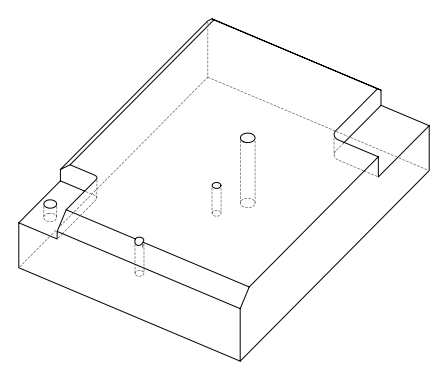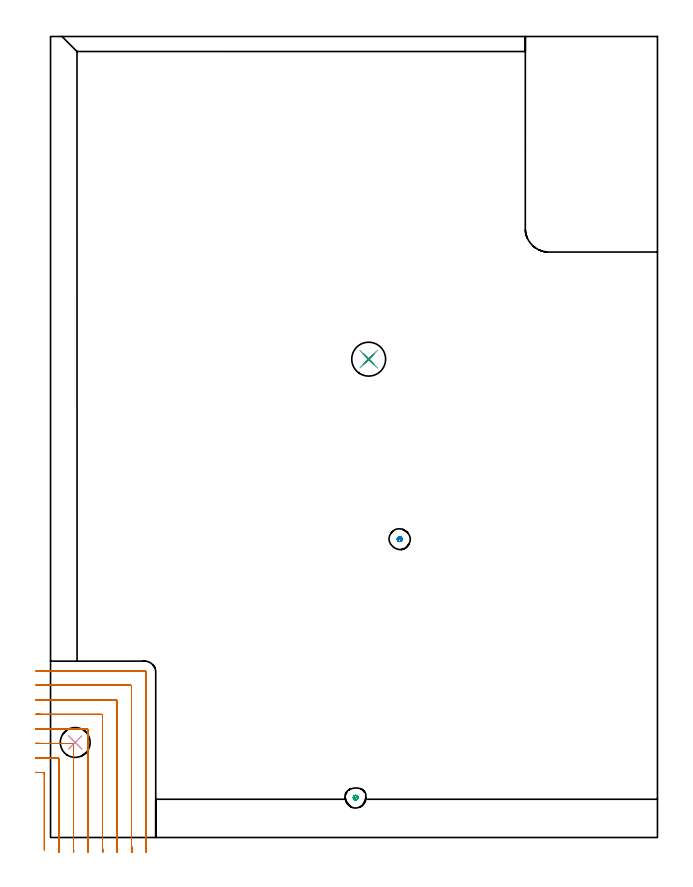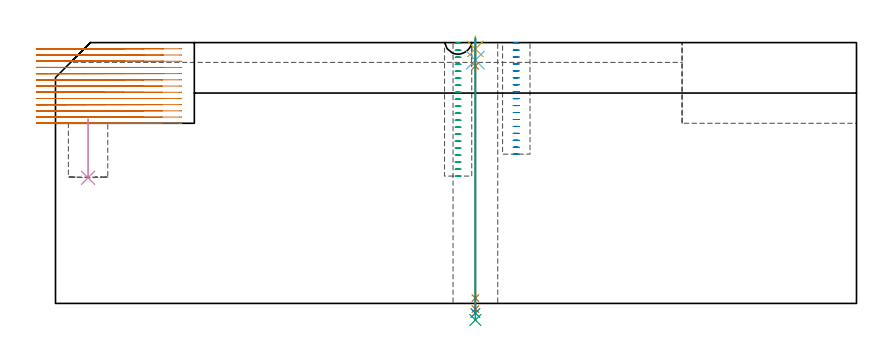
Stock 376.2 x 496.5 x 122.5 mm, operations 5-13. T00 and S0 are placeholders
(PLAN: 13 operations, 9 tool changes, 97.1 min)
(1 AREA_MILL | FG_CHAMFER_SURFACE | UGT0205_001 | 9.23 min | 12884 mm3)
(2 AREA_MILL_1 | FG_CHAMFER_SURFACE_1 | UGT0205_001 | 18.78 min | 52582 mm3)
(3 AREA_MILL_2 | FG_CHAMFER_SURFACE_2 | UGT0205_001 | 22.68 min | 89643 mm3)
(4 MILL_CORNER_NOTCH_RECTANGULAR | CORNER_NOTCH_RECTANGULAR | UGT0201_094 | Follow Part, ap 5, ae 75% | 15.39 min | 412810 mm3)
(5 MILL_CORNER_NOTCH_RECTANGULAR_1 | CORNER_NOTCH_RECTANGULAR_1 | NXT0201_011 | Follow Part, ap 3, ae 75% | 27.13 min | 266409 mm3)
(6 MILL_BLIND_HOLE_FROM_SOLID_MATERIAL | STEP1POCKET | NXT0201_010 | Spiral | 0.96 min | 6838 mm3)
(7 MILL_BLIND_HOLE_FROM_SOLID_MATERIAL_1 | STEP1POCKET_2 | NXT0201_010 | Spiral | 1.08 min | 7930 mm3)
(8 INDEXABLE_INSERT_DRILL_BLIND_HOLE_FROM_SOLID | STEP1POCKET_1 | NXT0302_008 | 0.12 min | 6770 mm3)
(9 SPOT_DRILL | STEP1HOLE | NXT0321_9005460120000 | 0.05 min | 215 mm3)
(10 DRILL_BLIND_HOLE_INTO_CENTER | STEP1HOLE | NXT0301_026 | 0.04 min | 108 mm3)
(11 GUN_DRILL_THROUGH_HOLE | STEP1HOLE | UGT0307_001 | 0.55 min | 2224 mm3)
(12 SPADE_DRILL_TO_ENLARGE_THROUGH_HOLE | STEP1HOLE | UGT0306_004 | 0.52 min | 14942 mm3)
(13 DRILL_TO_ENLARGE_THROUGH_HOLE | STEP1HOLE | UGT0301_051 | 0.53 min | 24863 mm3)
(TOOL UGT0205_001 | Chamfer Mill 20 x 3 x 45 deg. | D20 FL50 Z2)
(TOOL UGT0201_094 | End mill 20 mm | D20 FL38 Z4)
(TOOL NXT0201_011 | ENDMILL 12mm [2P460-1200-NA 1630] | D12 FL38 Z6)
(TOOL NXT0201_010 | ENDMILL 10mm [2P460-1000-NA 1630] | D10 FL30 Z6)
(TOOL NXT0302_008 | Index. Insert Drill 18.5mm [880-D1850L25-05] | D18.5 PA176 FL93 Z2)
(TOOL NXT0321_9005460120000 | NC Spot Drill, 142deg, 12mm, Carbide, Uncoated | D12 PA142 FL30 Z2)
(TOOL NXT0301_026 | Carbide Drill 5.5mm [860.1-0550-017A1-MM 2214] | D5.5 PA140 FL28 Z2)
(TOOL UGT0307_001 | Gun Drill 5 mm | D5 PA130 FL24 Z1)
(TOOL UGT0306_004 | Spade Drill 13.5mm | D13.5 PA132 FL10 Z2)
(TOOL UGT0301_051 | Twist Drill 21 mm | D21 PA118 FL145 Z2)
(OP 5 MILL_CORNER_NOTCH_RECTANGULAR_1)
G17 G21 G94 G90
T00 M6
G54
G17 G0 G90 X-3.792 Y-7.643 S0 M3
G43 Z132.5 H1
Z119.585
G94 G1 X-3.8 Y-4.643 F250.
Y-4.472 F500.
Y39.706
G3 X-4.395 Y40.3 R0.6
G2 X-6. Y40.318 R63.
G1 X-8.999 Y40.391 F250.
G0 Z132.5
X5.307 Y-8.999
Z119.585
G1 X5.222 Y-6.
G2 X5.2 Y-4.472 R54. F500.
G1 Y48.705
G3 X4.605 Y49.3 R0.6
G1 X-4.473
G2 X-6. Y49.322 R54.
G1 X-8.999 Y49.406 F250.
G0 Z132.5
X14.328 Y-8.998
Z119.585
G1 X14.226 Y-6.
G2 X14.2 Y-4.472 R45. F500.
G1 Y57.705
G3 X13.605 Y58.3 R0.6
G1 X-4.473
G2 X-6. Y58.326 R45.
G1 X-8.998 Y58.428 F250.
G0 Z132.5
X23.36 Y-8.997
Z119.585
G1 X23.232 Y-6.
G2 X23.2 Y-4.472 R36. F500.
G1 Y66.705
G3 X22.605 Y67.3 R0.6
G1 X-4.473
G2 X-6. Y67.332 R36.
G1 X-8.997 Y67.46 F250.
G0 Z132.5
X32.413 Y-8.995
Z119.585
G1 X32.243 Y-6.
G2 X32.2 Y-4.472 R27. F500.
G1 Y75.704
G3 X31.604 Y76.3 R0.6
G1 X-4.473
G2 X-6. Y76.343 R27.
G1 X-8.995 Y76.513 F250.
G0 Z132.5
X41.52 Y-8.989
Z119.585
G1 X41.265 Y-6.
G2 X41.2 Y-4.472 R18. F500.
G1 Y84.704
G3 X40.604 Y85.3 R0.6
G1 X-4.473
G2 X-6. Y85.365 R18.
G1 X-8.989 Y85.619 F250.
G0 Z132.5
X50.84 Y-8.956
Z119.585
G1 X50.331 Y-6.
G2 X50.2 Y-4.472 R9. F500.
G1 Y93.704
G3 X49.604 Y94.3 R0.6
G1 X-4.473
G2 X-6. Y94.431 R9.
G1 X-8.956 Y94.94 F250.
G0 Z132.5
X59.2 Y-7.472
Z119.585
G1 Y-4.472
Y102.5 F500.
G3 X58.4 Y103.3 R0.8
G1 X-4.473
X-7.473 F250.
G0 Z132.5
X-3.792 Y-7.643
Z116.669
G1 X-3.8 Y-4.643
Y-4.472 F500.
Y39.706
G3 X-4.395 Y40.3 R0.6
G2 X-6. Y40.318 R63.
G1 X-8.999 Y40.391 F250.
G0 Z132.5
X5.307 Y-8.999
Z116.669
G1 X5.222 Y-6.
G2 X5.2 Y-4.472 R54. F500.
G1 Y48.705
G3 X4.605 Y49.3 R0.6
G1 X-4.473
G2 X-6. Y49.322 R54.
G1 X-8.999 Y49.406 F250.
G0 Z132.5
X14.328 Y-8.998
Z116.669
G1 X14.226 Y-6.
G2 X14.2 Y-4.472 R45. F500.
G1 Y57.705
G3 X13.605 Y58.3 R0.6
G1 X-4.473
G2 X-6. Y58.326 R45.
G1 X-8.998 Y58.428 F250.
G0 Z132.5
X23.36 Y-8.997
Z116.669
G1 X23.232 Y-6.
G2 X23.2 Y-4.472 R36. F500.
G1 Y66.705
G3 X22.605 Y67.3 R0.6
G1 X-4.473
G2 X-6. Y67.332 R36.
G1 X-8.997 Y67.46 F250.
G0 Z132.5
X32.413 Y-8.995
Z116.669
G1 X32.243 Y-6.
G2 X32.2 Y-4.472 R27. F500.
G1 Y75.704
G3 X31.604 Y76.3 R0.6
G1 X-4.473
G2 X-6. Y76.343 R27.
G1 X-8.995 Y76.513 F250.
G0 Z132.5
X41.52 Y-8.989
Z116.669
G1 X41.265 Y-6.
G2 X41.2 Y-4.472 R18. F500.
G1 Y84.704
G3 X40.604 Y85.3 R0.6
G1 X-4.473
G2 X-6. Y85.365 R18.
G1 X-8.989 Y85.619 F250.
G0 Z132.5
X50.84 Y-8.956
Z116.669
G1 X50.331 Y-6.
G2 X50.2 Y-4.472 R9. F500.
G1 Y93.704
G3 X49.604 Y94.3 R0.6
G1 X-4.473
G2 X-6. Y94.431 R9.
G1 X-8.956 Y94.94 F250.
G0 Z132.5
X59.2 Y-7.472
Z116.669
G1 Y-4.472
Y102.5 F500.
G3 X58.4 Y103.3 R0.8
G1 X-4.473
X-7.473 F250.
G0 Z132.5
X-3.792 Y-7.643
Z113.754
G1 X-3.8 Y-4.643
Y-4.472 F500.
Y39.705
G3 X-4.395 Y40.3 R0.6
G1 X-5.164
G2 X-6. Y40.306 R63.
G1 X-9. Y40.345 F250.
G0 Z132.5
X5.307 Y-8.999
Z113.754
G1 X5.222 Y-6.
G2 X5.2 Y-4.472 R54. F500.
G1 Y48.705
G3 X4.605 Y49.3 R0.6
G1 X-5.164
G2 X-6. Y49.306 R54.
G1 X-9. Y49.353 F250.
G0 Z132.5
X14.328 Y-8.998
Z113.754
G1 X14.226 Y-6.
G2 X14.2 Y-4.472 R45. F500.
G1 Y57.705
G3 X13.605 Y58.3 R0.6
G1 X-5.164
G2 X-6. Y58.308 R45.
G1 X-8.999 Y58.363 F250.
G0 Z132.5
X23.36 Y-8.997
Z113.754
G1 X23.232 Y-6.
G2 X23.2 Y-4.472 R36. F500.
G1 Y66.705
G3 X22.605 Y67.3 R0.6
G1 X-5.164
G2 X-6. Y67.31 R36.
G1 X-8.999 Y67.379 F250.
G0 Z132.5
X32.413 Y-8.995
Z113.754
G1 X32.243 Y-6.
G2 X32.2 Y-4.472 R27. F500.
G1 Y75.704
G3 X31.604 Y76.3 R0.6
G1 X-5.164
G2 X-6. Y76.313 R27.
G1 X-8.999 Y76.406 F250.
G0 Z132.5
X41.52 Y-8.989
Z113.754
G1 X41.265 Y-6.
G2 X41.2 Y-4.472 R18. F500.
G1 Y84.704
G3 X40.604 Y85.3 R0.6
G1 X-5.164
G2 X-6. Y85.319 R18.
G1 X-8.997 Y85.459 F250.
G0 Z132.5
X50.84 Y-8.956
Z113.754
G1 X50.331 Y-6.
G2 X50.2 Y-4.472 R9. F500.
G1 Y93.704
G3 X49.604 Y94.3 R0.6
G1 X-5.164
G2 X-6. Y94.339 R9.
G1 X-8.987 Y94.618 F250.
G0 Z132.5
X59.2 Y-7.472
Z113.754
G1 Y-4.472
Y102.5 F500.
G3 X58.4 Y103.3 R0.8
G1 X-5.164
X-8.164 F250.
G0 Z132.5
X-3.792 Y-7.643
Z110.838
G1 X-3.8 Y-4.643
Y-4.472 F500.
Y39.705
G3 X-4.395 Y40.3 R0.6
G1 X-6.
X-9. F250.
G0 Z132.5
X5.307 Y-8.999
Z110.838
G1 X5.222 Y-6.
G2 X5.2 Y-4.472 R54. F500.
G1 Y48.705
G3 X4.605 Y49.3 R0.6
G1 X-6.
X-9. F250.
G0 Z132.5
X14.328 Y-8.998
Z110.838
G1 X14.226 Y-6.
G2 X14.2 Y-4.472 R45. F500.
G1 Y57.705
G3 X13.605 Y58.3 R0.6
G1 X-6.
X-9. F250.
G0 Z132.5
X23.36 Y-8.997
Z110.838
G1 X23.232 Y-6.
G2 X23.2 Y-4.472 R36. F500.
G1 Y66.705
G3 X22.605 Y67.3 R0.6
G1 X-6.
X-9. F250.
G0 Z132.5
X32.413 Y-8.995
Z110.838
G1 X32.243 Y-6.
G2 X32.2 Y-4.472 R27. F500.
G1 Y75.704
G3 X31.604 Y76.3 R0.6
G1 X-6.
X-9. F250.
G0 Z132.5
X41.52 Y-8.989
Z110.838
G1 X41.265 Y-6.
G2 X41.2 Y-4.472 R18. F500.
G1 Y84.704
G3 X40.604 Y85.3 R0.6
G1 X-6.
X-9. F250.
G0 Z132.5
X50.84 Y-8.956
Z110.838
G1 X50.331 Y-6.
G2 X50.2 Y-4.472 R9. F500.
G1 Y93.704
G3 X49.604 Y94.3 R0.6
G1 X-6.
X-9. F250.
G0 Z132.5
X59.2 Y-7.472
Z110.838
G1 Y-4.472
Y102.5 F500.
G3 X58.4 Y103.3 R0.8
G1 X-5.999
X-8.999 F250.
G0 Z132.5
X-3.792 Y-7.643
Z107.923
G1 X-3.8 Y-4.643
Y-4.481 F500.
Y39.705
G3 X-4.395 Y40.3 R0.6
G1 X-6.
X-9. F250.
G0 Z132.5
X5.306 Y-8.999
Z107.923
G1 X5.221 Y-6.
G2 X5.2 Y-4.481 R54. F500.
G1 Y48.705
G3 X4.605 Y49.3 R0.6
G1 X-6.
X-9. F250.
G0 Z132.5
X14.327 Y-8.998
Z107.923
G1 X14.226 Y-6.
G2 X14.2 Y-4.481 R45. F500.
G1 Y57.705
G3 X13.605 Y58.3 R0.6
G1 X-6.
X-9. F250.
G0 Z132.5
X23.359 Y-8.997
Z107.923
G1 X23.232 Y-6.
G2 X23.2 Y-4.481 R36. F500.
G1 Y66.705
G3 X22.605 Y67.3 R0.6
G1 X-6.
X-9. F250.
G0 Z132.5
X32.411 Y-8.995
Z107.923
G1 X32.243 Y-6.
G2 X32.2 Y-4.481 R27. F500.
G1 Y75.704
G3 X31.604 Y76.3 R0.6
G1 X-6.
X-9. F250.
G0 Z132.5
X41.517 Y-8.989
Z107.923
G1 X41.264 Y-6.
G2 X41.2 Y-4.481 R18. F500.
G1 Y84.704
G3 X40.604 Y85.3 R0.6
G1 X-6.
X-9. F250.
G0 Z132.5
X50.835 Y-8.957
Z107.923
G1 X50.329 Y-6.
G2 X50.2 Y-4.481 R9. F500.
G1 Y93.704
G3 X49.604 Y94.3 R0.6
G1 X-6.
X-9. F250.
G0 Z132.5
X59.2 Y-7.481
Z107.923
G1 Y-4.481
Y102.5 F500.
G3 X58.4 Y103.3 R0.8
G1 X-6.
X-9. F250.
G0 Z132.5
X-3.8 Y-7.643
Z105.008
G1 Y-4.643
Y39.706 F500.
G3 X-4.394 Y40.3 R0.6
G1 X-6.
X-9. F250.
G0 Z132.5
X5.212 Y-9.
Z105.008
G1 X5.2 Y-6.
Y-5.785 F500.
Y48.705
G3 X4.605 Y49.3 R0.6
G1 X-6.
X-9. F250.
G0 Z132.5
X14.215 Y-9.
Z105.008
G1 X14.201 Y-6.
X14.2 Y-5.785 F500.
Y57.705
G3 X13.605 Y58.3 R0.6
G1 X-6.
X-9. F250.
G0 Z132.5
X23.219 Y-9.
Z105.008
G1 X23.201 Y-6.
X23.2 Y-5.785 F500.
Y66.705
G3 X22.605 Y67.3 R0.6
G1 X-6.
X-9. F250.
G0 Z132.5
X32.225 Y-9.
Z105.008
G1 X32.201 Y-6.
X32.2 Y-5.785 F500.
Y75.704
G3 X31.604 Y76.3 R0.6
G1 X-6.
X-9. F250.
G0 Z132.5
X41.237 Y-9.
Z105.008
G1 X41.201 Y-6.
G2 X41.2 Y-5.785 R18. F500.
G1 Y84.704
G3 X40.604 Y85.3 R0.6
G1 X-6.
X-9. F250.
G0 Z132.5
X50.274 Y-8.999
Z105.008
G1 X50.203 Y-6.
G2 X50.2 Y-5.785 R9. F500.
G1 Y93.704
G3 X49.604 Y94.3 R0.6
G1 X-6.
X-9. F250.
G0 Z132.5
X59.2 Y-8.785
Z105.008
G1 Y-5.785
Y102.5 F500.
G3 X58.4 Y103.3 R0.8
G1 X-6.
X-9. F250.
G0 Z132.5
X-3.8 Y-7.643
Z102.092
G1 Y-4.643
Y39.705 F500.
G3 X-4.395 Y40.3 R0.6
G1 X-6.
X-9. F250.
G0 Z132.5
X5.2 Y-9.
Z102.092
G1 Y-6.
Y48.705 F500.
G3 X4.605 Y49.3 R0.6
G1 X-6.
X-9. F250.
G0 Z132.5
X14.2 Y-9.
Z102.092
G1 Y-6.
Y57.705 F500.
G3 X13.605 Y58.3 R0.6
G1 X-6.
X-9. F250.
G0 Z132.5
X23.2 Y-9.
Z102.092
G1 Y-6.
Y66.705 F500.
G3 X22.605 Y67.3 R0.6
G1 X-6.
X-9. F250.
G0 Z132.5
X32.2 Y-9.
Z102.092
G1 Y-6.
Y75.704 F500.
G3 X31.604 Y76.3 R0.6
G1 X-6.
X-9. F250.
G0 Z132.5
X41.2 Y-9.
Z102.092
G1 Y-6.
Y84.704 F500.
G3 X40.604 Y85.3 R0.6
G1 X-6.
X-9. F250.
G0 Z132.5
X50.2 Y-9.
Z102.092
G1 Y-6.
Y93.704 F500.
G3 X49.604 Y94.3 R0.6
G1 X-6.
X-9. F250.
G0 Z132.5
X59.2 Y-9.
Z102.092
G1 Y-6.
Y102.5 F500.
G3 X58.4 Y103.3 R0.8
G1 X-6.
X-9. F250.
G0 Z132.5
X-3.8 Y-7.643
Z99.177
G1 Y-4.643
Y39.705 F500.
G3 X-4.395 Y40.3 R0.6
G1 X-6.
X-9. F250.
G0 Z132.5
X5.2 Y-9.
Z99.177
G1 Y-6.
Y48.705 F500.
G3 X4.605 Y49.3 R0.6
G1 X-6.
X-9. F250.
G0 Z132.5
X14.2 Y-9.
Z99.177
G1 Y-6.
Y57.705 F500.
G3 X13.605 Y58.3 R0.6
G1 X-6.
X-9. F250.
G0 Z132.5
X23.2 Y-9.
Z99.177
G1 Y-6.
Y66.705 F500.
G3 X22.605 Y67.3 R0.6
G1 X-6.
X-9. F250.
G0 Z132.5
X32.2 Y-9.
Z99.177
G1 Y-6.
Y75.704 F500.
G3 X31.604 Y76.3 R0.6
G1 X-6.
X-9. F250.
G0 Z132.5
X41.2 Y-9.
Z99.177
G1 Y-6.
Y84.704 F500.
G3 X40.604 Y85.3 R0.6
G1 X-6.
X-9. F250.
G0 Z132.5
X50.2 Y-9.
Z99.177
G1 Y-6.
Y93.704 F500.
G3 X49.604 Y94.3 R0.6
G1 X-6.
X-9. F250.
G0 Z132.5
X59.2 Y-9.
Z99.177
G1 Y-6.
Y102.5 F500.
G3 X58.4 Y103.3 R0.8
G1 X-6.
X-9. F250.
G0 Z132.5
X-3.8 Y-7.643
Z96.262
G1 Y-4.643
Y39.705 F500.
G3 X-4.395 Y40.3 R0.6
G1 X-6.
X-9. F250.
G0 Z132.5
X5.2 Y-9.
Z96.262
G1 Y-6.
Y48.705 F500.
G3 X4.605 Y49.3 R0.6
G1 X-6.
X-9. F250.
G0 Z132.5
X14.2 Y-9.
Z96.262
G1 Y-6.
Y57.705 F500.
G3 X13.605 Y58.3 R0.6
G1 X-6.
X-9. F250.
G0 Z132.5
X23.2 Y-9.
Z96.262
G1 Y-6.
Y66.705 F500.
G3 X22.605 Y67.3 R0.6
G1 X-6.
X-9. F250.
G0 Z132.5
X32.2 Y-9.
Z96.262
G1 Y-6.
Y75.704 F500.
G3 X31.604 Y76.3 R0.6
G1 X-6.
X-9. F250.
G0 Z132.5
X41.2 Y-9.
Z96.262
G1 Y-6.
Y84.704 F500.
G3 X40.604 Y85.3 R0.6
G1 X-6.
X-9. F250.
G0 Z132.5
X50.2 Y-9.
Z96.262
G1 Y-6.
Y93.704 F500.
G3 X49.604 Y94.3 R0.6
G1 X-6.
X-9. F250.
G0 Z132.5
X59.2 Y-9.
Z96.262
G1 Y-6.
Y102.5 F500.
G3 X58.4 Y103.3 R0.8
G1 X-6.
X-9. F250.
G0 Z132.5
X-3.8 Y-7.643
Z93.346
G1 Y-4.643
Y39.705 F500.
G3 X-4.395 Y40.3 R0.6
G1 X-6.
X-9. F250.
G0 Z132.5
X5.2 Y-9.
Z93.346
G1 Y-6.
Y48.705 F500.
G3 X4.605 Y49.3 R0.6
G1 X-6.
X-9. F250.
G0 Z132.5
X14.2 Y-9.
Z93.346
G1 Y-6.
Y57.705 F500.
G3 X13.605 Y58.3 R0.6
G1 X-6.
X-9. F250.
G0 Z132.5
X23.2 Y-9.
Z93.346
G1 Y-6.
Y66.705 F500.
G3 X22.605 Y67.3 R0.6
G1 X-6.
X-9. F250.
G0 Z132.5
X32.2 Y-9.
Z93.346
G1 Y-6.
Y75.704 F500.
G3 X31.604 Y76.3 R0.6
G1 X-6.
X-9. F250.
G0 Z132.5
X41.2 Y-9.
Z93.346
G1 Y-6.
Y84.704 F500.
G3 X40.604 Y85.3 R0.6
G1 X-6.
X-9. F250.
G0 Z132.5
X50.2 Y-9.
Z93.346
G1 Y-6.
Y93.704 F500.
G3 X49.604 Y94.3 R0.6
G1 X-6.
X-9. F250.
G0 Z132.5
X59.2 Y-9.
Z93.346
G1 Y-6.
Y102.5 F500.
G3 X58.4 Y103.3 R0.8
G1 X-6.
X-9. F250.
G0 Z132.5
X-3.8 Y-7.643
Z90.431
G1 Y-4.643
Y39.705 F500.
G3 X-4.395 Y40.3 R0.6
G1 X-6.
X-9. F250.
G0 Z132.5
X5.2 Y-9.
Z90.431
G1 Y-6.
Y48.705 F500.
G3 X4.605 Y49.3 R0.6
G1 X-6.
X-9. F250.
G0 Z132.5
X14.2 Y-9.
Z90.431
G1 Y-6.
Y57.705 F500.
G3 X13.605 Y58.3 R0.6
G1 X-6.
X-9. F250.
G0 Z132.5
X23.2 Y-9.
Z90.431
G1 Y-6.
Y66.705 F500.
G3 X22.605 Y67.3 R0.6
G1 X-6.
X-9. F250.
G0 Z132.5
X32.2 Y-9.
Z90.431
G1 Y-6.
Y75.704 F500.
G3 X31.604 Y76.3 R0.6
G1 X-6.
X-9. F250.
G0 Z132.5
X41.2 Y-9.
Z90.431
G1 Y-6.
Y84.704 F500.
G3 X40.604 Y85.3 R0.6
G1 X-6.
X-9. F250.
G0 Z132.5
X50.2 Y-9.
Z90.431
G1 Y-6.
Y93.704 F500.
G3 X49.604 Y94.3 R0.6
G1 X-6.
X-9. F250.
G0 Z132.5
X59.2 Y-9.
Z90.431
G1 Y-6.
Y102.5 F500.
G3 X58.4 Y103.3 R0.8
G1 X-6.
X-9. F250.
G0 Z132.5
X-3.8 Y-7.643
Z87.515
G1 Y-4.643
Y39.705 F500.
G3 X-4.395 Y40.3 R0.6
G1 X-6.
X-9. F250.
G0 Z132.5
X5.2 Y-9.
Z87.515
G1 Y-6.
Y48.705 F500.
G3 X4.605 Y49.3 R0.6
G1 X-6.
X-9. F250.
G0 Z132.5
X14.2 Y-9.
Z87.515
G1 Y-6.
Y57.705 F500.
G3 X13.605 Y58.3 R0.6
G1 X-6.
X-9. F250.
G0 Z132.5
X23.2 Y-9.
Z87.515
G1 Y-6.
Y66.705 F500.
G3 X22.605 Y67.3 R0.6
G1 X-6.
X-9. F250.
G0 Z132.5
X32.2 Y-9.
Z87.515
G1 Y-6.
Y75.704 F500.
G3 X31.604 Y76.3 R0.6
G1 X-6.
X-9. F250.
G0 Z132.5
X41.2 Y-9.
Z87.515
G1 Y-6.
Y84.704 F500.
G3 X40.604 Y85.3 R0.6
G1 X-6.
X-9. F250.
G0 Z132.5
X50.2 Y-9.
Z87.515
G1 Y-6.
Y93.704 F500.
G3 X49.604 Y94.3 R0.6
G1 X-6.
X-9. F250.
G0 Z132.5
X59.2 Y-9.
Z87.515
G1 Y-6.
Y102.5 F500.
G3 X58.4 Y103.3 R0.8
G1 X-6.
X-9. F250.
G0 Z132.5
X-3.8 Y-7.643
Z84.6
G1 Y-4.643
Y39.705 F500.
G3 X-4.395 Y40.3 R0.6
G1 X-6.
X-9. F250.
G0 Z132.5
X5.2 Y-9.
Z84.6
G1 Y-6.
Y48.705 F500.
G3 X4.605 Y49.3 R0.6
G1 X-6.
X-9. F250.
G0 Z132.5
X14.2 Y-9.
Z84.6
G1 Y-6.
Y57.705 F500.
G3 X13.605 Y58.3 R0.6
G1 X-6.
X-9. F250.
G0 Z132.5
X23.2 Y-9.
Z84.6
G1 Y-6.
Y66.705 F500.
G3 X22.605 Y67.3 R0.6
G1 X-6.
X-9. F250.
G0 Z132.5
X32.2 Y-9.
Z84.6
G1 Y-6.
Y75.704 F500.
G3 X31.604 Y76.3 R0.6
G1 X-6.
X-9. F250.
G0 Z132.5
X41.2 Y-9.
Z84.6
G1 Y-6.
Y84.704 F500.
G3 X40.604 Y85.3 R0.6
G1 X-6.
X-9. F250.
G0 Z132.5
X50.2 Y-9.
Z84.6
G1 Y-6.
Y93.704 F500.
G3 X49.604 Y94.3 R0.6
G1 X-6.
X-9. F250.
G0 Z132.5
X59.2 Y-9.
Z84.6
G1 Y-6.
Y102.5 F500.
G3 X58.4 Y103.3 R0.8
G1 X-6.
X-9. F250.
G0 Z132.5
M5
M2
(OP 6 MILL_BLIND_HOLE_FROM_SOLID_MATERIAL)
G17 G21 G94 G90
T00 M6
G54
G17 G0 G90 X216.4 Y184.9 S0 M3
G43 Z132.5 H1
Z122.241
G94 G3 X217.033 Y185.717 R0.654 F250.
X216.039 Y186.304 R0.817
X214.996 Y184.539 R1.45
X216.039 Y186.304 R-1.45
X215.517 Y185.422 R0.725
X216.4 Y184.9 R0.725
G0 Z118.982
G3 X217.033 Y185.717 R0.654
X216.039 Y186.304 R0.817
X214.996 Y184.539 R1.45
X216.039 Y186.304 R-1.45
X215.517 Y185.422 R0.725
X216.4 Y184.9 R0.725
G0 Z115.724
G3 X217.033 Y185.717 R0.654
X216.039 Y186.304 R0.817
X214.996 Y184.539 R1.45
X216.039 Y186.304 R-1.45
X215.517 Y185.422 R0.725
X216.4 Y184.9 R0.725
G0 Z112.465
G3 X217.033 Y185.717 R0.654
X216.039 Y186.304 R0.817
X214.996 Y184.539 R1.45
X216.039 Y186.304 R-1.45
X215.517 Y185.422 R0.725
X216.4 Y184.9 R0.725
G0 Z109.206
G3 X217.033 Y185.717 R0.654
X216.039 Y186.304 R0.817
X214.996 Y184.539 R1.45
X216.039 Y186.304 R-1.45
X215.517 Y185.422 R0.725
X216.4 Y184.9 R0.725
G0 Z105.947
G3 X217.033 Y185.717 R0.654
X216.039 Y186.304 R0.817
X214.996 Y184.539 R1.45
X216.039 Y186.304 R-1.45
X215.517 Y185.422 R0.725
X216.4 Y184.9 R0.725
G0 Z102.688
G3 X217.033 Y185.717 R0.654
X216.039 Y186.304 R0.817
X214.996 Y184.539 R1.45
X216.039 Y186.304 R-1.45
X215.517 Y185.422 R0.725
X216.4 Y184.9 R0.725
G0 Z99.429
G3 X217.033 Y185.717 R0.654
X216.039 Y186.304 R0.817
X214.996 Y184.539 R1.45
X216.039 Y186.304 R-1.45
X215.517 Y185.422 R0.725
X216.4 Y184.9 R0.725
G0 Z96.171
G3 X217.033 Y185.717 R0.654
X216.039 Y186.304 R0.817
X214.996 Y184.539 R1.45
X216.039 Y186.304 R-1.45
X215.517 Y185.422 R0.725
X216.4 Y184.9 R0.725
G0 Z92.912
G3 X217.033 Y185.717 R0.654
X216.039 Y186.304 R0.817
X214.996 Y184.539 R1.45
X216.039 Y186.304 R-1.45
X215.517 Y185.422 R0.725
X216.4 Y184.9 R0.725
G0 Z89.653
G3 X217.033 Y185.717 R0.654
X216.039 Y186.304 R0.817
X214.996 Y184.539 R1.45
X216.039 Y186.304 R-1.45
X215.517 Y185.422 R0.725
X216.4 Y184.9 R0.725
G0 Z86.394
G3 X217.033 Y185.717 R0.654
X216.039 Y186.304 R0.817
X214.996 Y184.539 R1.45
X216.039 Y186.304 R-1.45
X215.517 Y185.422 R0.725
X216.4 Y184.9 R0.725
G0 Z83.135
G3 X217.033 Y185.717 R0.654
X216.039 Y186.304 R0.817
X214.996 Y184.539 R1.45
X216.039 Y186.304 R-1.45
X215.517 Y185.422 R0.725
X216.4 Y184.9 R0.725
G0 Z79.876
G3 X217.033 Y185.717 R0.654
X216.039 Y186.304 R0.817
X214.996 Y184.539 R1.45
X216.039 Y186.304 R-1.45
X215.517 Y185.422 R0.725
X216.4 Y184.9 R0.725
G0 Z76.618
G3 X217.033 Y185.717 R0.654
X216.039 Y186.304 R0.817
X214.996 Y184.539 R1.45
X216.039 Y186.304 R-1.45
X215.517 Y185.422 R0.725
X216.4 Y184.9 R0.725
G0 Z73.359
G3 X217.033 Y185.717 R0.654
X216.039 Y186.304 R0.817
X214.996 Y184.539 R1.45
X216.039 Y186.304 R-1.45
X215.517 Y185.422 R0.725
X216.4 Y184.9 R0.725
G0 Z70.1
G3 X217.033 Y185.717 R0.654
X216.039 Y186.304 R0.817
X214.996 Y184.539 R1.45
X216.039 Y186.304 R-1.45
X215.517 Y185.422 R0.725
X216.4 Y184.9 R0.725
G0 Z132.5
M5
M2
(OP 7 MILL_BLIND_HOLE_FROM_SOLID_MATERIAL_1)
G17 G21 G94 G90
T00 M6
G54
G17 G0 G90 X189.1 Y24.7 S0 M3
G43 Z132.5 H1
Z122.215
G94 G3 X189.734 Y25.466 R0.645 F250.
X188.838 Y26.075 R0.766
X187.725 Y24.438 R1.4
X188.838 Y26.075 R-1.4
X188.281 Y25.256 R0.7
X189.1 Y24.7 R0.7
G0 Z118.93
G3 X189.734 Y25.466 R0.645
X188.838 Y26.075 R0.766
X187.725 Y24.438 R1.4
X188.838 Y26.075 R-1.4
X188.281 Y25.256 R0.7
X189.1 Y24.7 R0.7
G0 Z115.645
G3 X189.734 Y25.466 R0.645
X188.838 Y26.075 R0.766
X187.725 Y24.438 R1.4
X188.838 Y26.075 R-1.4
X188.281 Y25.256 R0.7
X189.1 Y24.7 R0.7
G0 Z112.36
G3 X189.734 Y25.466 R0.645
X188.838 Y26.075 R0.766
X187.725 Y24.438 R1.4
X188.838 Y26.075 R-1.4
X188.281 Y25.256 R0.7
X189.1 Y24.7 R0.7
G0 Z109.075
G3 X189.734 Y25.466 R0.645
X188.838 Y26.075 R0.766
X187.725 Y24.438 R1.4
X188.838 Y26.075 R-1.4
X188.281 Y25.256 R0.7
X189.1 Y24.7 R0.7
G0 Z105.79
G3 X189.734 Y25.466 R0.645
X188.838 Y26.075 R0.766
X187.725 Y24.438 R1.4
X188.838 Y26.075 R-1.4
X188.281 Y25.256 R0.7
X189.1 Y24.7 R0.7
G0 Z102.505
G3 X189.734 Y25.466 R0.645
X188.838 Y26.075 R0.766
X187.725 Y24.438 R1.4
X188.838 Y26.075 R-1.4
X188.281 Y25.256 R0.7
X189.1 Y24.7 R0.7
G0 Z99.22
G3 X189.734 Y25.466 R0.645
X188.838 Y26.075 R0.766
X187.725 Y24.438 R1.4
X188.838 Y26.075 R-1.4
X188.281 Y25.256 R0.7
X189.1 Y24.7 R0.7
G0 Z95.935
G3 X189.734 Y25.466 R0.645
X188.838 Y26.075 R0.766
X187.725 Y24.438 R1.4
X188.838 Y26.075 R-1.4
X188.281 Y25.256 R0.7
X189.1 Y24.7 R0.7
G0 Z92.65
G3 X189.734 Y25.466 R0.645
X188.838 Y26.075 R0.766
X187.725 Y24.438 R1.4
X188.838 Y26.075 R-1.4
X188.281 Y25.256 R0.7
X189.1 Y24.7 R0.7
G0 Z89.365
G3 X189.734 Y25.466 R0.645
X188.838 Y26.075 R0.766
X187.725 Y24.438 R1.4
X188.838 Y26.075 R-1.4
X188.281 Y25.256 R0.7
X189.1 Y24.7 R0.7
G0 Z86.08
G3 X189.734 Y25.466 R0.645
X188.838 Y26.075 R0.766
X187.725 Y24.438 R1.4
X188.838 Y26.075 R-1.4
X188.281 Y25.256 R0.7
X189.1 Y24.7 R0.7
G0 Z82.795
G3 X189.734 Y25.466 R0.645
X188.838 Y26.075 R0.766
X187.725 Y24.438 R1.4
X188.838 Y26.075 R-1.4
X188.281 Y25.256 R0.7
X189.1 Y24.7 R0.7
G0 Z79.51
G3 X189.734 Y25.466 R0.645
X188.838 Y26.075 R0.766
X187.725 Y24.438 R1.4
X188.838 Y26.075 R-1.4
X188.281 Y25.256 R0.7
X189.1 Y24.7 R0.7
G0 Z76.225
G3 X189.734 Y25.466 R0.645
X188.838 Y26.075 R0.766
X187.725 Y24.438 R1.4
X188.838 Y26.075 R-1.4
X188.281 Y25.256 R0.7
X189.1 Y24.7 R0.7
G0 Z72.94
G3 X189.734 Y25.466 R0.645
X188.838 Y26.075 R0.766
X187.725 Y24.438 R1.4
X188.838 Y26.075 R-1.4
X188.281 Y25.256 R0.7
X189.1 Y24.7 R0.7
G0 Z69.655
G3 X189.734 Y25.466 R0.645
X188.838 Y26.075 R0.766
X187.725 Y24.438 R1.4
X188.838 Y26.075 R-1.4
X188.281 Y25.256 R0.7
X189.1 Y24.7 R0.7
G0 Z66.37
G3 X189.734 Y25.466 R0.645
X188.838 Y26.075 R0.766
X187.725 Y24.438 R1.4
X188.838 Y26.075 R-1.4
X188.281 Y25.256 R0.7
X189.1 Y24.7 R0.7
G0 Z63.085
G3 X189.734 Y25.466 R0.645
X188.838 Y26.075 R0.766
X187.725 Y24.438 R1.4
X188.838 Y26.075 R-1.4
X188.281 Y25.256 R0.7
X189.1 Y24.7 R0.7
G0 Z59.8
G3 X189.734 Y25.466 R0.645
X188.838 Y26.075 R0.766
X187.725 Y24.438 R1.4
X188.838 Y26.075 R-1.4
X188.281 Y25.256 R0.7
X189.1 Y24.7 R0.7
G0 Z132.5
M5
M2
(OP 8 INDEXABLE_INSERT_DRILL_BLIND_HOLE_FROM_SOLID)
G17 G21 G94 G90
T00 M6
G54
G17 G0 G90 X15.3 Y58.9 S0 M3
G43 Z132.5 H1
G94 G81 G98 Z59. F250. R86.6
G80
M5
M2
(OP 9 SPOT_DRILL)
G17 G21 G94 G90
T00 M6
G54
G17 G0 G90 X197.2 Y296.5 S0 M3
G43 Z132.5 H0
G94 G81 G98 Z119.5 F250. R125.5
G80
M5
M2
(OP 10 DRILL_BLIND_HOLE_INTO_CENTER)
G17 G21 G94 G90
T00 M6
G54
G17 G0 G90 X197.2 Y296.5 S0 M3
G43 Z132.5 H1
G94 G81 G98 Z114.25 F250. R124.5
G80
M5
M2
(OP 11 GUN_DRILL_THROUGH_HOLE)
G17 G21 G94 G90
T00 M6
G54
G17 G0 G90 X197.2 Y296.5 M8
G43 Z132.5 H0
Z120.2
S716 M3
G94 G1 Z111.494 F125. M26
G4 X.084
Z2.5 F250.
G4 X.084
Z-2.666 F125.
G4 X.084
M5
M9
G0 Z120.2
Z132.5
M2
(OP 12 SPADE_DRILL_TO_ENLARGE_THROUGH_HOLE)
G17 G21 G94 G90
T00 M6
G54
G17 G0 G90 X197.2 Y296.5 S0 M3
G43 Z132.5 H0
G94 G73 G98 Z-4.505 F250. Q12.701 R124.5
G80
M5
M2
(OP 13 DRILL_TO_ENLARGE_THROUGH_HOLE)
G17 G21 G94 G90
T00 M6
G54
G17 G0 G90 X197.2 Y296.5 S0 M3
G43 Z132.5 H0
G94 G73 G98 Z-7.809 F250. Q18.616 R124.5
G80
M5
M2
